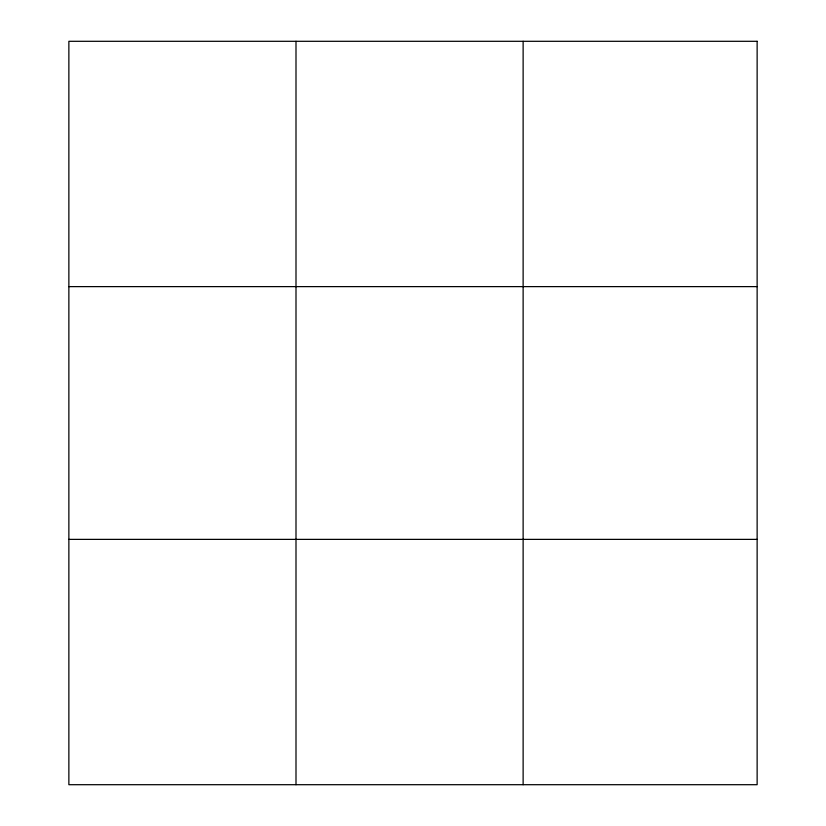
<?xml version="1.0" encoding="UTF-8"?>
<svg xmlns="http://www.w3.org/2000/svg" width="826" height="826" viewBox="0 0 826 826"><rect width="100%" height="100%" fill="white"/><g stroke="black" fill="none" stroke-linecap="round" stroke-linejoin="round"><path stroke-width="1.24" d="M295.997 784.7L295.997 41.3M523.126 784.7L523.126 41.3M68.868 286.622L757.132 286.622M68.868 539.378L757.132 539.378M757.132 41.3L757.132 784.7L68.868 784.7L68.868 41.3L757.132 41.3"/></g></svg>
